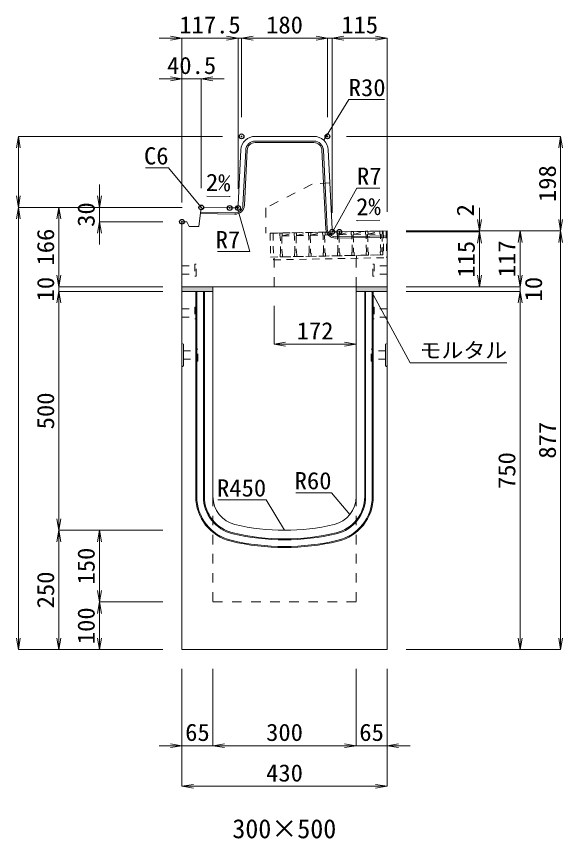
# Model space of a CAD drawing. Units: millimetres at full size. Extents: x -22536 to 51867, y -19720 to 38340.
# Drawn here: x -17531 to -16386, y 19531 to 21253 of the extents above; entities that cross this region are included whole.
import ezdxf
from ezdxf.enums import TextEntityAlignment as Align

# ---------------------------------------------------------------- set-up
doc = ezdxf.new("R2010")
doc.units = ezdxf.units.MM
doc.header["$LTSCALE"] = 20
doc.header["$PDMODE"] = 32
doc.header["$PDSIZE"] = 10
doc.linetypes.add('USER1', pattern=[2, 1, -1])
doc.linetypes.add('USER2', pattern=[1.35, 0.75, -0.6])
for name, color, linetype, lineweight in [('インサート', 3, 'USER2', 9), ('グレーチング', 7, 'USER2', 5), ('モルタル', 7, 'Continuous', 9), ('受枠', 3, 'USER2', 9), ('寸法線', 7, 'Continuous', 13), ('引出線', 4, 'Continuous', 13), ('本体', 2, 'Continuous', 13), ('目地', 132, 'Continuous', 5)]:
    doc.layers.add(name, color=color, linetype=linetype, lineweight=lineweight)
doc.layers.add('作業エリア', color=11, linetype='Continuous')
doc.layers.add('文字', color=7, linetype='Continuous')
doc.styles.add('ＭＳ 明朝', font='')
doc.styles.get('ＭＳ 明朝').set_extended_font_data('MS Mincho')

# ---------------------------------------------------------------- blocks, each defined once
blk = doc.blocks.new('open_arrow')
at = {"color": 0, "linetype": 'Continuous', "lineweight": -2}
blk.add_lwpolyline([(7.5, 1.25), (0, 0), (7.5, -1.25)], dxfattribs=at)

msp = doc.modelspace()

# ---------------------------------------------------------------- hatches: boundary and pattern name
at = {"layer": 'モルタル'}
for points in [[(-17118.88, 20676.58), (-17118.88, 20686.58), (-17183.88, 20686.58), (-17183.88, 20676.58)], [(-16753.88, 20676.58), (-16753.88, 20686.58), (-16818.88, 20686.58), (-16818.88, 20676.58)]]:
    msp.add_hatch(color=256, dxfattribs=at).paths.add_polyline_path(points)

# ---------------------------------------------------------------- linework, layer by layer
at = {"layer": 'インサート'}
for p, q in [((-17153.88, 20734.08), (-17156.88, 20734.08)), ((-17156.88, 20734.08), (-17156.88, 20709.08)), ((-17153.88, 20709.08), (-17153.88, 20734.08)), ((-16783.88, 20734.08), (-16780.88, 20734.08)), ((-16783.88, 20709.08), (-16783.88, 20734.08)), ((-16780.88, 20734.08), (-16780.88, 20709.08)), ((-17183.88, 20730.08), (-17156.88, 20730.08)), ((-17183.88, 20730.08), (-17183.88, 20713.08)), ((-16753.88, 20730.08), (-16780.88, 20730.08)), ((-16753.88, 20730.08), (-16753.88, 20713.08)), ((-17183.88, 20713.08), (-17156.88, 20713.08)), ((-17156.88, 20709.08), (-17153.88, 20709.08)), ((-16780.88, 20709.08), (-16783.88, 20709.08)), ((-16753.88, 20713.08), (-16780.88, 20713.08)), ((-17183.88, 20640.08), (-17156.88, 20640.08)), ((-17183.88, 20640.08), (-17183.88, 20623.08)), ((-17153.88, 20644.08), (-17156.88, 20644.08)), ((-17156.88, 20644.08), (-17156.88, 20619.08)), ((-17153.88, 20619.08), (-17153.88, 20644.08)), ((-16783.88, 20644.08), (-16780.88, 20644.08)), ((-16783.88, 20619.08), (-16783.88, 20644.08)), ((-16780.88, 20644.08), (-16780.88, 20619.08)), ((-16753.88, 20640.08), (-16780.88, 20640.08)), ((-16753.88, 20640.08), (-16753.88, 20623.08)), ((-17183.88, 20623.08), (-17156.88, 20623.08)), ((-17156.88, 20619.08), (-17153.88, 20619.08)), ((-16780.88, 20619.08), (-16783.88, 20619.08)), ((-16753.88, 20623.08), (-16780.88, 20623.08)), ((-17180.68, 20552.08), (-17153.68, 20552.08)), ((-17180.68, 20552.08), (-17180.68, 20535.08)), ((-17150.68, 20556.08), (-17153.68, 20556.08)), ((-17153.68, 20556.08), (-17153.68, 20531.08)), ((-17150.68, 20531.08), (-17150.68, 20556.08)), ((-16787.08, 20556.08), (-16784.08, 20556.08)), ((-16787.08, 20531.08), (-16787.08, 20556.08)), ((-16784.08, 20556.08), (-16784.08, 20531.08)), ((-16757.08, 20552.08), (-16784.08, 20552.08)), ((-16757.08, 20552.08), (-16757.08, 20535.08)), ((-17180.68, 20535.08), (-17153.68, 20535.08)), ((-17153.68, 20531.08), (-17150.68, 20531.08)), ((-16784.08, 20531.08), (-16787.08, 20531.08)), ((-16757.08, 20535.08), (-16784.08, 20535.08))]:
    msp.add_line(p, q, dxfattribs=at)
at = {"layer": 'グレーチング'}
for p, q in [((-16978.95, 20799.07), (-16764, 20803.37)), ((-16973.83, 20793.18), (-16948.96, 20799.67)), ((-16943.84, 20793.78), (-16918.96, 20800.27)), ((-16913.85, 20794.37), (-16888.97, 20800.87)), ((-16883.85, 20794.97), (-16858.98, 20801.47)), ((-16853.86, 20795.57), (-16828.98, 20802.07)), ((-16823.86, 20796.17), (-16798.99, 20802.67)), ((-16793.87, 20796.77), (-16768.99, 20803.27)), ((-16973.83, 20793.18), (-16948.84, 20793.68)), ((-16943.84, 20793.78), (-16918.84, 20794.27)), ((-16913.85, 20794.37), (-16888.85, 20794.87)), ((-16883.85, 20794.97), (-16858.86, 20795.47)), ((-16853.86, 20795.57), (-16828.86, 20796.07)), ((-16823.86, 20796.17), (-16798.87, 20796.67)), ((-16793.87, 20796.77), (-16768.87, 20797.27)), ((-16977.95, 20749.08), (-16763, 20753.38))]:
    msp.add_line(p, q, dxfattribs=at)
for points in [[(-16948.96, 20799.67), (-16943.96, 20799.77), (-16943.84, 20793.78), (-16944.82, 20792.76), (-16944.1, 20756.76), (-16943.08, 20755.78), (-16942.96, 20749.78), (-16947.96, 20749.68), (-16948.08, 20755.68), (-16947.1, 20756.7), (-16947.82, 20792.7), (-16948.84, 20793.68)], [(-16918.96, 20800.27), (-16913.97, 20800.37), (-16913.85, 20794.37), (-16914.83, 20793.36), (-16914.11, 20757.36), (-16913.09, 20756.38), (-16912.97, 20750.38), (-16917.96, 20750.28), (-16918.08, 20756.28), (-16917.1, 20757.3), (-16917.82, 20793.3), (-16918.84, 20794.27)], [(-16888.97, 20800.87), (-16883.97, 20800.97), (-16883.85, 20794.97), (-16884.83, 20793.95), (-16884.11, 20757.96), (-16883.09, 20756.98), (-16882.97, 20750.98), (-16887.97, 20750.88), (-16888.09, 20756.88), (-16887.11, 20757.9), (-16887.83, 20793.9), (-16888.85, 20794.87)], [(-16858.98, 20801.47), (-16853.98, 20801.57), (-16853.86, 20795.57), (-16854.84, 20794.55), (-16854.12, 20758.56), (-16853.1, 20757.58), (-16852.98, 20751.58), (-16857.98, 20751.48), (-16858.1, 20757.48), (-16857.12, 20758.5), (-16857.84, 20794.49), (-16858.86, 20795.47)], [(-16828.98, 20802.07), (-16823.98, 20802.17), (-16823.86, 20796.17), (-16824.84, 20795.15), (-16824.12, 20759.16), (-16823.1, 20758.18), (-16822.98, 20752.18), (-16827.98, 20752.08), (-16828.1, 20758.08), (-16827.12, 20759.1), (-16827.84, 20795.09), (-16828.86, 20796.07)], [(-16798.99, 20802.67), (-16793.99, 20802.77), (-16793.87, 20796.77), (-16794.85, 20795.75), (-16794.13, 20759.76), (-16793.11, 20758.78), (-16792.99, 20752.78), (-16797.99, 20752.68), (-16798.11, 20758.68), (-16797.13, 20759.7), (-16797.85, 20795.69), (-16798.87, 20796.67)], [(-16768.99, 20803.27), (-16764, 20803.37), (-16763.88, 20797.37), (-16764.86, 20796.35), (-16764.14, 20760.36), (-16763.12, 20759.38), (-16763, 20753.38), (-16767.99, 20753.28), (-16768.11, 20759.28), (-16767.13, 20760.3), (-16767.85, 20796.29), (-16768.87, 20797.27)], [(-16978.95, 20799.07), (-16973.95, 20799.17), (-16973.83, 20793.18), (-16974.81, 20792.16), (-16974.09, 20756.16), (-16973.07, 20755.18), (-16972.95, 20749.18), (-16977.95, 20749.08), (-16978.07, 20755.08), (-16977.09, 20756.1), (-16977.81, 20792.1), (-16978.83, 20793.08)]]:
    msp.add_lwpolyline(points, close=True, dxfattribs=at)
at = {"layer": 'モルタル'}
for points in [[(-17183.88, 20686.58), (-17118.88, 20686.58), (-17118.88, 20676.58), (-17183.88, 20676.58)], [(-16818.88, 20686.58), (-16753.88, 20686.58), (-16753.88, 20676.58), (-16818.88, 20676.58)]]:
    msp.add_lwpolyline(points, close=True, dxfattribs=at)
at = {"layer": '作業エリア'}
for p in [(-17058.88, 21001.58), (-16878.88, 21001.58), (-17143.38, 20852.77), (-17083.88, 20851.58), (-17066.38, 20851.58), (-17183.88, 20822.77), (-16868.88, 20801.58), (-16853.88, 20801.58)]:
    msp.add_point(p, dxfattribs=at)
at = {"layer": '受枠'}
for p, q in [((-16998.95, 20798.67), (-16756, 20803.53)), ((-16762, 20803.41), (-16761, 20753.42)), ((-16756, 20803.53), (-16754.88, 20747.54)), ((-16998.95, 20798.67), (-16997.95, 20748.68)), ((-16992.95, 20798.79), (-16991.83, 20742.81)), ((-16997.95, 20748.68), (-16761, 20753.42)), ((-16817.98, 20752.28), (-16817.86, 20746.28)), ((-16991.83, 20742.81), (-16754.88, 20747.54))]:
    msp.add_line(p, q, dxfattribs=at)
at = {"layer": '寸法線'}
for p, q in [((-17231.88, 21207.15), (-17066.38, 21207.15)), ((-17183.88, 20862.77), (-17183.88, 21207.15)), ((-17114.38, 21207.15), (-17010.88, 21207.15)), ((-17066.38, 20891.58), (-17066.38, 21207.15)), ((-17066.38, 20891.58), (-17066.38, 21207.15)), ((-17058.88, 21041.58), (-17058.88, 21207.15)), ((-17058.88, 21207.15), (-16878.88, 21207.15)), ((-17058.88, 21041.58), (-17058.88, 21207.15)), ((-16926.88, 21207.15), (-16820.88, 21207.15)), ((-16878.88, 21041.58), (-16878.88, 21207.15)), ((-16878.88, 21041.58), (-16878.88, 21207.15)), ((-16868.88, 20841.58), (-16868.88, 21207.15)), ((-16868.88, 21207.15), (-16753.88, 21207.15)), ((-16868.88, 20841.58), (-16868.88, 21207.15)), ((-16753.88, 20843.58), (-16753.88, 21207.15)), ((-17231.88, 21122.15), (-17095.38, 21122.15)), ((-17183.88, 20862.77), (-17183.88, 21122.15)), ((-17143.38, 20892.77), (-17143.38, 21122.15)), ((-17526.82, 21001.58), (-17526.82, 20852.77)), ((-17098.88, 21001.58), (-17526.82, 21001.58)), ((-16838.88, 21001.58), (-16390.1, 21001.58)), ((-16390.1, 21001.58), (-16390.1, 20803.58)), ((-17356.82, 20900.77), (-17356.82, 20774.77)), ((-17183.38, 20852.77), (-17526.82, 20852.77)), ((-17526.82, 19926.58), (-17526.82, 20852.77)), ((-17183.38, 20852.77), (-17526.82, 20852.77)), ((-17441.82, 20852.77), (-17441.82, 20686.58)), ((-17183.38, 20852.77), (-17441.82, 20852.77)), ((-17183.38, 20852.77), (-17356.82, 20852.77)), ((-16560.1, 20851.58), (-16560.1, 20753.58)), ((-17223.88, 20822.77), (-17356.82, 20822.77)), ((-16713.88, 20803.58), (-16560.1, 20803.58)), ((-16713.88, 20803.58), (-16475.1, 20803.58)), ((-16713.88, 20803.58), (-16390.1, 20803.58)), ((-16713.88, 20803.58), (-16390.1, 20803.58)), ((-16713.88, 20801.58), (-16560.1, 20801.58)), ((-16713.88, 20801.58), (-16560.1, 20801.58)), ((-16560.1, 20801.58), (-16560.1, 20686.58)), ((-16475.1, 20803.58), (-16475.1, 20686.58)), ((-16390.1, 20803.58), (-16390.1, 19926.58)), ((-17441.82, 20734.58), (-17441.82, 20628.58)), ((-16475.1, 20734.58), (-16475.1, 20628.58)), ((-17223.88, 20686.58), (-17441.82, 20686.58)), ((-17223.88, 20686.58), (-17441.82, 20686.58)), ((-16713.88, 20686.58), (-16560.1, 20686.58)), ((-16713.88, 20686.58), (-16475.1, 20686.58)), ((-16713.88, 20686.58), (-16475.1, 20686.58)), ((-17223.88, 20676.58), (-17441.82, 20676.58)), ((-17441.82, 20676.58), (-17441.82, 20176.58)), ((-17223.88, 20676.58), (-17441.82, 20676.58)), ((-16713.88, 20676.58), (-16475.1, 20676.58)), ((-16713.88, 20676.58), (-16475.1, 20676.58)), ((-16475.1, 20676.58), (-16475.1, 19926.58)), ((-16990.88, 20646.58), (-16990.88, 20566.35)), ((-16990.88, 20566.35), (-16818.88, 20566.35)), ((-17223.88, 20176.58), (-17441.82, 20176.58)), ((-17441.82, 19926.58), (-17441.82, 20176.58)), ((-17223.88, 20176.58), (-17441.82, 20176.58)), ((-17356.82, 20176.58), (-17356.82, 20026.58)), ((-17223.88, 20176.58), (-17356.82, 20176.58)), ((-17223.88, 20026.58), (-17356.82, 20026.58)), ((-17356.82, 20026.58), (-17356.82, 19926.58)), ((-17223.88, 20026.58), (-17356.82, 20026.58)), ((-17223.88, 19926.58), (-17526.82, 19926.58)), ((-17223.88, 19926.58), (-17441.82, 19926.58)), ((-17223.88, 19926.58), (-17356.82, 19926.58)), ((-16713.88, 19926.58), (-16475.1, 19926.58)), ((-16713.88, 19926.58), (-16390.1, 19926.58)), ((-17183.88, 19886.58), (-17183.88, 19725.42)), ((-17183.88, 19886.58), (-17183.88, 19640.42)), ((-17118.88, 19886.58), (-17118.88, 19725.42)), ((-17118.88, 19886.58), (-17118.88, 19725.42)), ((-16818.88, 19886.58), (-16818.88, 19725.42)), ((-16818.88, 19886.58), (-16818.88, 19725.42)), ((-16753.88, 19886.58), (-16753.88, 19725.42)), ((-16753.88, 19886.58), (-16753.88, 19640.42)), ((-17231.88, 19725.42), (-17070.88, 19725.42)), ((-17118.88, 19725.42), (-16818.88, 19725.42)), ((-16866.88, 19725.42), (-16705.88, 19725.42)), ((-17183.88, 19640.42), (-16753.88, 19640.42))]:
    msp.add_line(p, q, dxfattribs=at)
at = {"layer": '引出線'}
for points in [[(-16886.74, 20993.31), (-16834.28, 21078.65), (-16759.6, 21078.65)], [(-17140.75, 20849.73), (-17211.98, 20935.54), (-17260.33, 20935.54)], [(-16867.04, 20803.5), (-16817.02, 20893.11), (-16769.09, 20893.11)], [(-17082.77, 20875.62), (-17131.51, 20876.59), (-17082.77, 20875.62)], [(-17068.21, 20853.5), (-17041.69, 20760.14), (-17109.63, 20760.14)], [(-16818.02, 20825.17), (-16769.31, 20826.14), (-16818.05, 20825.16)], [(-16786.38, 20676.58), (-16705.75, 20527.55), (-16502.71, 20527.55)], [(-16831.81, 20209.89), (-16870.4, 20255.29), (-16945.07, 20255.29)], [(-16968.88, 20176.58), (-17007.39, 20240.12), (-17108.4, 20240.12)]]:
    msp.add_lwpolyline(points, dxfattribs=at)
at = {"layer": '本体'}
for p, q in [((-17030.34, 21001.58), (-16907.41, 21001.58)), ((-17066.04, 20858.23), (-17060.3, 20973.07)), ((-16869.21, 20808.23), (-16877.45, 20973.07)), ((-17144.12, 20846.81), (-17137.38, 20852.65)), ((-17137.38, 20852.65), (-17083.88, 20851.58)), ((-17083.88, 20851.58), (-17073.04, 20851.58)), ((-17144.12, 20846.81), (-17148.38, 20812.77)), ((-17183.88, 20686.58), (-17183.88, 20822.77)), ((-17173.88, 20822.77), (-17183.88, 20822.77)), ((-17168.88, 20812.77), (-17173.88, 20822.77)), ((-17148.38, 20812.77), (-17168.88, 20812.77)), ((-16853.88, 20801.58), (-16862.22, 20801.58)), ((-16753.88, 20803.58), (-16853.88, 20801.58)), ((-16753.88, 20686.58), (-16753.88, 20803.58)), ((-17183.88, 20686.58), (-16753.88, 20686.58)), ((-17183.88, 20676.58), (-17183.88, 19926.58)), ((-17183.88, 20676.58), (-17118.88, 20676.58)), ((-17118.88, 20676.58), (-17118.88, 20247.1)), ((-16818.88, 20676.58), (-16753.88, 20676.58)), ((-16818.88, 20676.58), (-16818.88, 20247.1)), ((-16753.88, 20676.58), (-16753.88, 19926.58)), ((-17183.88, 19926.58), (-16753.88, 19926.58))]:
    msp.add_line(p, q, dxfattribs=at)
at = {"layer": '本体', "linetype": 'USER1'}
for p, q in [((-16874.03, 20904.58), (-16910.88, 20901.58)), ((-16910.88, 20901.58), (-17007.88, 20851.58)), ((-17007.88, 20851.58), (-17007.88, 20798.5)), ((-16853.88, 20801.58), (-17007.88, 20798.5)), ((-16990.88, 20686.58), (-16990.88, 20748.83)), ((-16818.88, 20686.58), (-16818.88, 20752.27))]:
    msp.add_line(p, q, dxfattribs=at)
at = {"layer": '本体', "lineweight": 9}
for p, q in [((-17183.88, 20568.08), (-17180.68, 20566.08)), ((-17180.68, 20566.08), (-17180.68, 20521.08)), ((-16753.88, 20568.08), (-16757.08, 20566.08)), ((-16757.08, 20566.08), (-16757.08, 20521.08)), ((-17180.68, 20521.08), (-17183.88, 20519.08)), ((-16757.08, 20521.08), (-16753.88, 20519.08))]:
    msp.add_line(p, q, dxfattribs=at)
at = {"layer": '本体', "linetype": 'USER1', "lineweight": 15}
for p, q in [((-17118.88, 20247.1), (-17118.88, 20026.58)), ((-16818.88, 20247.1), (-16818.88, 20026.58)), ((-17118.88, 20026.58), (-16818.88, 20026.58))]:
    msp.add_line(p, q, dxfattribs=at)
at = {"layer": '本体'}
for centre, radius, start, end in [((-17030.34, 20971.58), 30, 90, 177.13759), ((-16907.41, 20971.58), 30, 2.86241, 90), ((-17073.04, 20858.58), 7, 270, 357.13759), ((-16862.22, 20808.58), 7, 182.86241, 270), ((-17058.88, 20247.1), 60, 180, 256.65764), ((-16878.88, 20247.1), 60, 283.34236, 0), ((-16968.88, 20626.58), 450, 256.65764, 283.34236)]:
    msp.add_arc(centre, radius, start, end, dxfattribs=at)
at = {"layer": '目地'}
for p, q in [((-17030.34, 20991.58), (-16907.41, 20991.58)), ((-17056.07, 20857.51), (-17050.31, 20972.57)), ((-17053.07, 20857.36), (-17047.32, 20972.42)), ((-17030.34, 20988.58), (-16907.41, 20988.58)), ((-16890.44, 20972.42), (-16882.19, 20807.41)), ((-16887.44, 20972.57), (-16879.19, 20807.56)), ((-17145, 20839.8), (-17073.45, 20838.36)), ((-17144.62, 20842.79), (-17073.39, 20841.36)), ((-16861.87, 20791.41), (-16753.88, 20793.57)), ((-16861.81, 20788.41), (-16753.88, 20790.57)), ((-17154.88, 20676.58), (-17154.88, 20247.1)), ((-17152.88, 20676.58), (-17152.88, 20247.1)), ((-17138.88, 20676.58), (-17138.88, 20247.1)), ((-17136.88, 20676.58), (-17136.88, 20247.1)), ((-16800.88, 20247.1), (-16800.88, 20676.58)), ((-16798.88, 20247.1), (-16798.88, 20676.58)), ((-16784.88, 20247.1), (-16784.88, 20676.58)), ((-16782.88, 20247.1), (-16782.88, 20676.58))]:
    msp.add_line(p, q, dxfattribs=at)
for centre, radius, start, end in [((-17030.34, 20971.58), 20, 90, 177.13759), ((-16907.41, 20971.58), 20, 2.86241, 90), ((-17030.34, 20971.58), 17, 90, 177.13759), ((-16907.41, 20971.58), 17, 2.86241, 90), ((-17073.05, 20858.36), 20, 268.85424, 357.13759), ((-17073.05, 20858.36), 17, 268.85424, 357.13759), ((-16862.21, 20808.41), 20, 182.86241, 271.14576), ((-16862.21, 20808.41), 17, 182.86241, 271.14576), ((-17058.88, 20247.1), 96, 180, 256.65764), ((-17058.88, 20247.1), 94, 180, 256.65764), ((-17058.88, 20247.1), 80, 180, 256.65764), ((-17058.88, 20247.1), 78, 180, 256.65764), ((-16878.88, 20247.1), 78, 283.34236, 0), ((-16878.88, 20247.1), 80, 283.34236, 0), ((-16878.88, 20247.1), 94, 283.34236, 0), ((-16878.88, 20247.1), 96, 283.34236, 0), ((-16968.88, 20626.58), 470, 256.65764, 283.34236), ((-16968.88, 20626.58), 468, 256.65764, 283.34236), ((-16968.88, 20626.58), 486, 256.65764, 283.34236), ((-16968.88, 20626.58), 484, 256.65764, 283.34236)]:
    msp.add_arc(centre, radius, start, end, dxfattribs=at)

# ---------------------------------------------------------------- block references
at = {"layer": '寸法線', "xscale": 3.2, "yscale": 3.2}
for p, rotation in [((-17183.88, 21207.15), 180), ((-17066.38, 21207.15), 180), ((-17066.38, 21207.15), 180), ((-16878.88, 21207.15), 180), ((-16878.88, 21207.15), 180), ((-16753.88, 21207.15), 180), ((-17183.88, 21122.15), 180), ((-17526.82, 21001.58), 270), ((-16390.1, 21001.58), 270), ((-17526.82, 20852.77), 90), ((-17356.82, 20852.77), 90), ((-17526.82, 20852.77), 270), ((-17441.82, 20852.77), 270), ((-17356.82, 20822.77), 270), ((-16560.1, 20803.58), 90), ((-16390.1, 20803.58), 90), ((-16560.1, 20801.58), 270), ((-16560.1, 20801.58), 270), ((-16475.1, 20803.58), 270), ((-16390.1, 20803.58), 270), ((-17441.82, 20686.58), 90), ((-17441.82, 20686.58), 90), ((-16560.1, 20686.58), 90), ((-16475.1, 20686.58), 90), ((-16475.1, 20686.58), 90), ((-17441.82, 20676.58), 270), ((-17441.82, 20676.58), 270), ((-16475.1, 20676.58), 270), ((-16475.1, 20676.58), 270), ((-16818.88, 20566.35), 180), ((-17441.82, 20176.58), 90), ((-17441.82, 20176.58), 270), ((-17356.82, 20176.58), 270), ((-17356.82, 20026.58), 90), ((-17356.82, 20026.58), 270), ((-17526.82, 19926.58), 90), ((-17441.82, 19926.58), 90), ((-17356.82, 19926.58), 90), ((-16475.1, 19926.58), 90), ((-16390.1, 19926.58), 90), ((-17183.88, 19725.42), 180), ((-16818.88, 19725.42), 180), ((-16818.88, 19725.42), 180), ((-16753.88, 19640.42), 180)]:
    msp.add_blockref('open_arrow', p, dxfattribs=dict(at, rotation=rotation))
for p in [(-17058.88, 21207.15), (-17058.88, 21207.15), (-16868.88, 21207.15), (-16868.88, 21207.15), (-17143.38, 21122.15), (-16990.88, 20566.35), (-17118.88, 19725.42), (-17118.88, 19725.42), (-16753.88, 19725.42), (-17183.88, 19640.42)]:
    msp.add_blockref('open_arrow', p, dxfattribs=at)
at = {"layer": '引出線'}
for p, xscale, yscale, rotation in [((-16886.74, 20993.31), 0.16, 0.16, 58.4), ((-17082.77, 20875.62), 0.16, 0.16, 178.9), ((-17068.21, 20853.5), 0.16, 0.16, 285.9), ((-17140.75, 20849.73), 0.16, 0.16, 129.7), ((-16818.02, 20825.17), 0.16, 0.16, 1.1), ((-16867.04, 20803.5), 0.16, 0.16, 60.8), ((-16786.38, 20676.58), 0.16, 0.16, 298.4), ((-16831.81, 20209.89), 0.133, 0.133, 130.4), ((-16968.88, 20176.58), 0.133, 0.133, 121.2)]:
    msp.add_blockref('open_arrow', p, dxfattribs=dict(at, xscale=xscale, yscale=yscale, rotation=rotation))

# ---------------------------------------------------------------- texts
at = {"layer": '寸法線', "style": 'ＭＳ 明朝', "width": 1.05}
for s, p in [('117.5', (-17125.13, 21235.15)), ('180', (-16968.88, 21235.15)), ('115', (-16811.38, 21235.15)), ('40.5', (-17163.63, 21150.15)), ('172', (-16904.88, 20594.35)), ('65', (-17151.38, 19753.42)), ('300', (-16968.88, 19753.42)), ('65', (-16786.38, 19753.42)), ('430', (-16968.88, 19668.42))]:
    msp.add_text(s, height=36.03, dxfattribs=at).set_placement(p, align=Align.MIDDLE_CENTER)
for s, p in [('198', (-16418.1, 20902.58)), ('30', (-17384.82, 20837.77)), ('2', (-16590.1, 20846.91)), ('166', (-17469.82, 20769.67)), ('115', (-16588.1, 20744.08)), ('117', (-16503.1, 20745.08)), ('10', (-17469.82, 20681.58)), ('10', (-16447.1, 20681.58)), ('500', (-17469.82, 20426.58)), ('877', (-16418.1, 20365.08)), ('750', (-16503.1, 20301.58)), ('150', (-17384.82, 20101.58)), ('250', (-17469.82, 20051.58)), ('100', (-17384.82, 19976.58))]:
    msp.add_text(s, height=36.03, rotation=90, dxfattribs=at).set_placement(p, align=Align.MIDDLE_CENTER)
at = {"layer": '引出線', "style": 'ＭＳ 明朝', "width": 1.05}
for s, height, p in [('R30', 36.03, (-16834.28, 21121.85)), ('R7', 36.03, (-16817.02, 20936.31)), ('モルタル', 32.02, (-16685.75, 20569.42))]:
    msp.add_text(s, height=height, dxfattribs=at).set_placement(p, align=Align.TOP_LEFT)
for s, p in [('C6', (-17211.98, 20978.74)), ('R7', (-17061.69, 20803.34)), ('R450', (-17007.39, 20283.32)), ('R60', (-16870.4, 20298.49))]:
    msp.add_text(s, height=36.03, dxfattribs=at).set_placement(p, align=Align.TOP_RIGHT)
msp.add_text('2%', height=36.03, rotation=358.854, dxfattribs=at).set_placement((-17081.83, 20922.51), align=Align.TOP_RIGHT)
msp.add_text('2%', height=36.03, rotation=1.146, dxfattribs=at).set_placement((-16818.99, 20872.06), align=Align.TOP_LEFT)
at = {"layer": '文字', "style": 'ＭＳ 明朝'}
msp.add_text('300×500', height=40.03, dxfattribs=at).set_placement((-16969.36, 19551.6), align=Align.MIDDLE_CENTER)

doc.saveas('drawing.dxf')
